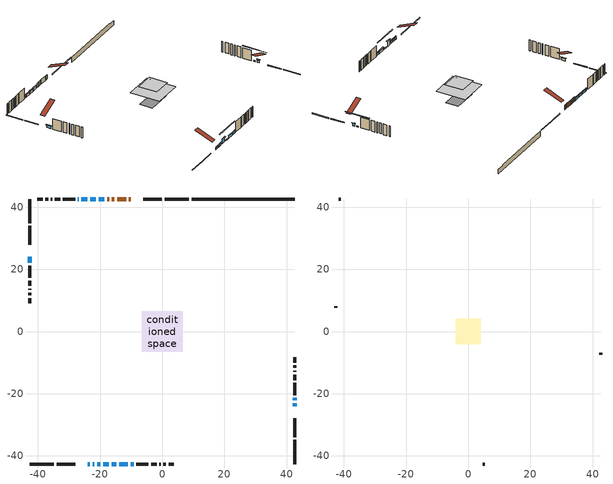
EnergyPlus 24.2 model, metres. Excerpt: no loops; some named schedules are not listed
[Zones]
conditioned space
 floor outside (Floor1 construction): -1.16,-1.16 -1.16,1.16 1.16,1.16 1.16,-1.16 z0.77
 floor adiabatic (AdiabaticFloorConstruction): -6.58,-6.58 -6.58,6.58 6.58,6.58 6.58,-6.58 z3.21
 floor foundation (Slab1 construction): -5.46,-2.82 -5.46,2.82 5.46,2.82 5.46,-2.82 z-1.52
 wall outside (RimJoist1 construction): 8.54,42.61 0.79,42.61 / -42.61,-42.61 -34.87,-42.61 / -42.61,42.61 -42.61,34.87 / 42.61,-42.61 42.61,-34.87 z0.77:1.07
 wall outside (RimJoist2 construction): -0.14,42.61 -6.13,42.61 / -33.94,-42.61 -27.94,-42.61 / -42.61,33.94 -42.61,27.94 / 42.61,-33.94 42.61,-27.94 z0.77:1.07
 wall outside (AdiabaticWallConstruction 1): -10.11,42.61 -10.7,42.61 / -11.63,42.61 -14.5,42.61 / -15.43,42.61 -16.19,42.61 / -17.12,42.61 -17.71,42.61 z0.77:2.8
 wall outside (AdiabaticWallConstruction): -23.96,-42.61 -23.35,-42.61 / -22.43,-42.61 -21.81,-42.61 / -26.91,42.61 -27.12,42.61 z0.77:1.69; -18.64,42.61 -20.47,42.61 / -21.39,42.61 -23.22,42.61 / 42.61,-23.96 42.61,-23.05 / -20.89,-42.61 -19.97,-42.61 / -13.83,-42.61 -11.09,-42.61 / -24.15,42.61 -25.98,42.61 / -10.16,-42.61 -9.24,-42.61 / -42.61,23.96 -42.61,22.13 z0.77:1.79; -19.04,-42.61 -17.21,-42.61 z0.77:2.9; -16.28,-42.61 -14.76,-42.61 / 42.61,-22.12 42.61,-21.35 z0.77:1.23
 wall outside (Wall1 construction): -28.04,42.61 -31.93,42.61 / -8.31,-42.61 -4.43,-42.61 / -42.61,21.2 -42.61,17.32 / 42.61,-20.43 42.61,-16.54 z0.77:5.65
 wall outside (Wall2 construction): -32.86,42.61 -34.52,42.61 / -3.5,-42.61 -1.84,-42.61 / -42.61,16.39 -42.61,14.73 / 42.61,-15.61 42.61,-13.95 z0.77:5.65
 wall outside (Wall3 construction): -35.45,42.61 -35.81,42.61 / -0.91,-42.61 -0.55,-42.61 / -42.61,13.8 -42.61,13.43 / 42.61,-13.02 42.61,-12.66 z0.77:5.65
 wall outside (Wall4 construction): -36.74,42.61 -37.55,42.61 / 0.38,-42.61 1.19,-42.61 / -42.61,12.51 -42.61,11.69 / 42.61,-11.73 42.61,-10.92 z0.77:5.65
 wall outside (Wall5 construction): -38.48,42.61 -40.13,42.61 / 2.12,-42.61 3.78,-42.61 / -42.61,10.77 -42.61,9.11 / 42.61,-9.99 42.61,-8.34 z0.77:5.65
 wall foundation (FoundationWall1 construction): 9.46,42.61,-1.52 9.46,42.61,0.77 39.3,42.61,0.77 39.3,42.61,0.45 42.61,42.61,0.45 42.61,42.61,-1.52
 window (WindowConstruction 9): -23.96,-42.61 -23.35,-42.61 z0.77:1.68
 window (WindowConstruction 4): -18.64,42.61 -20.46,42.61 z0.77:1.78
 window (WindowConstruction 5): -21.39,42.61 -23.22,42.61 z0.77:1.78
 window (WindowConstruction 6): 42.61,-23.96 42.61,-23.05 z0.77:1.78
 window (WindowConstruction 11): -22.42,-42.61 -21.81,-42.61 z0.77:1.68
 window (WindowConstruction 7): -20.88,-42.61 -19.97,-42.61 z0.77:1.78
 window (WindowConstruction 8): -19.04,-42.61 -17.21,-42.61 z0.77:2.9
 window (WindowConstruction 12): -16.28,-42.61 -14.76,-42.61 z0.77:1.23
 window (WindowConstruction): -13.83,-42.61 -11.09,-42.61 z0.77:1.78
 window (WindowConstruction 13): 42.61,-22.12 42.61,-21.36 z0.77:1.23
 window (WindowConstruction 1): -24.15,42.61 -25.98,42.61 z0.77:1.78
 window (WindowConstruction 2): -10.16,-42.61 -9.24,-42.61 z0.77:1.78
 window (WindowConstruction 10): -26.91,42.61 -27.11,42.61 z0.77:1.68
 window (WindowConstruction 3): -42.61,23.96 -42.61,22.13 z0.77:1.78
 door (Door): -10.11,42.61 -10.7,42.61 z0.77:2.8
 door (Door 1): -11.63,42.61 -14.5,42.61 z0.77:2.8
 door (Door 2): -15.43,42.61 -16.19,42.61 z0.77:2.8
 door (Door 3): -17.12,42.61 -17.71,42.61 z0.77:2.8
 ceiling adiabatic (AdiabaticFloorConstruction): 6.58,-6.58 6.58,6.58 -6.58,6.58 -6.58,-6.58 z3.21
 roof outside (Roof1 construction): -2.93,2.93 -2.93,-2.93 2.93,-2.93 2.93,2.93 z5.65
attic - vented
 floor to conditioned space (Floor3 construction Reversed): -4.08,-4.08 -4.08,4.08 4.08,4.08 4.08,-4.08 z5.65
 wall outside (Wall6 construction): -41.06,42.61 -41.68,42.61 / 4.71,-42.61 5.33,-42.61 / -42.61,8.18 -42.61,7.56 / 42.61,-7.41 42.61,-6.79 z0.77:5.65
 roof outside (Roof2 construction): -9.18,42.61,5.65 -9.18,34.78,8.91 -7.06,34.78,8.91 -7.06,42.61,5.65; -24.89,-42.61,5.65 -24.89,-34.78,8.91 -27.01,-34.78,8.91 -27.01,-42.61,5.65; -42.61,24.89,5.65 -34.78,24.89,8.91 -34.78,27.01,8.91 -42.61,27.01,5.65; 42.61,-24.89,5.65 34.78,-24.89,8.91 34.78,-27.01,8.91 42.61,-27.01,5.65
shading: -23.05,-42.61 -24.26,-42.61 -24.26,-42.91 -23.05,-42.91 z1.98; -20.76,42.61 -18.34,42.61 -18.34,42.91 -20.76,42.91 z2.08; -23.52,42.61 -21.1,42.61 -21.1,42.91 -23.52,42.91 z2.08; 42.61,-22.75 42.61,-24.26 42.91,-24.26 42.91,-22.75 z2.08; -21.52,-42.61 -22.72,-42.61 -22.72,-42.91 -21.52,-42.91 z1.98; -19.67,-42.61 -21.18,-42.61 -21.18,-42.91 -19.67,-42.91 z2.08; -16.91,-42.61 -19.34,-42.61 -19.34,-42.91 -16.91,-42.91 z3.2; -9.58,-42.61 -21.46,-42.61 -21.46,-42.91 -9.58,-42.91 z6.41; -10.79,-42.61 -14.13,-42.61 -14.13,-42.91 -10.79,-42.91 z2.08; 42.61,-16.18 42.61,-27.3 42.91,-27.3 42.91,-16.18 z6.41; -26.28,42.61 -23.85,42.61 -23.85,42.91 -26.28,42.91 z2.08; -8.95,-42.61 -10.46,-42.61 -10.46,-42.91 -8.95,-42.91 z2.08; -27.41,42.61 -26.61,42.61 -26.61,42.91 -27.41,42.91 z1.98; -42.61,21.83 -42.61,24.26 -42.91,24.26 -42.91,21.83 z2.08
[Building]
Building 1: Terrain=Suburbs
[Site:Location]
Quebec Intl AP_QC: Latitude {deg}=46.8; Longitude {deg}=-71.38; Time Zone {hr}=-5; Elevation {m}=74; Keep Site Location Information=Yes
[Site:GroundTemperature:Shallow]
0.0108218, -2.24938, -2.43038, -1.3578, 2.94801, 7.23376, 10.9493, 13.303, 13.5029, 11.5886, 7.96783, 3.81355
[Site:WaterMainsTemperature]
Calculation Method=Schedule; Temperature Schedule=mains temperature schedule
[Material] Roughness=Rough; Thermal Absorptance=0.9
Name | Thickness {m} | Conductivity {W/m-K} | Density {kg/m3} | Specific Heat {J/kg-K} | Solar Absorptance | Visible Absorptance
asphalt or fiberglass shingles | 0.00635 | 0.162714 | 1121.4 | 1465.45 | 0.84 | 0.84
ceiling loosefill ins | 0.169333 | 0.0480833 | 16.02 | 1046.75 | 0.7 | 0.7
ceiling stud and cavity | 0.1397 | 0.0827291 | 65.682 | 1177.47 | 0.7 | 0.7
concrete 4.0 in. | 0.1016 | 1.803125 | 2242.8 | 837.4 | 0.7 | 0.7
concrete 8.0 in. | 0.2032 | 1.803125 | 2242.8 | 837.4 | 0.7 | 0.7
door material | 0.04445 | 0.0451087 | 512.64 | 1214.23 | 0.7 | 0.7
exterior vertical ins | 0.100158 | 0.029427 | 32.04 | 1214.23 | 0.7 | 0.7
floor covering | 0.0127 | 0.0433444 | 54.468 | 1339.84 | 0.6 | 0.6
floor rigid ins | 0.155448 | 0.029427 | 32.04 | 1214.23 | 0.7 | 0.7
floor rigid ins 1; wall rigid ins 1 | 0.512978 | 0.029427 | 32.04 | 1214.23 | 0.7 | 0.7
floor stud and cavity | 0.1397 | 0.618872 | 92.3553 | 1139.71 | 0.7 | 0.7
floor stud and cavity 1 | 0.1397 | 1.75129 | 37.0049 | 1207.88 | 0.7 | 0.7
furniture material conditioned space 1 | 0.1524 | 0.115458 | 640.8 | 1214.23 | 0.6 | 0.6
gypsum board | 0.0127 | 0.160291 | 801 | 837.4 | 0.6 | 0.6
gypsum board 1 | 0.0127 | 0.160291 | 801 | 837.4 | 0.7 | 0.7
osb sheathing 0.5 in. | 0.0127 | 0.115458 | 512.64 | 1214.23 | 0.7 | 0.7
osb sheathing 0.75 in. | 0.01905 | 0.115458 | 512.64 | 1214.23 | 0.7 | 0.7
osb sheathing 2.0 in. | 0.0508 | 0.115458 | 512.64 | 1214.23 | 0.7 | 0.7
rim joist rigid ins | 0.103632 | 0.029427 | 32.04 | 1214.23 | 0.7 | 0.7
rim joist stud and cavity | 0.0508 | 0.0613073 | 125.044 | 1163.47 | 0.6 | 0.6
rim joist stud and cavity 1 | 0.0508 | 0.0614379 | 125.044 | 1163.47 | 0.6 | 0.6
roof stud and cavity | 0.2032 | 0.120342 | 78.34581 | 1123.46 | 0.7 | 0.7
wall rigid ins | 0.051816 | 0.029427 | 32.04 | 1214.23 | 0.7 | 0.7
wall stud and cavity | 0.1397 | 0.175142 | 139.0536 | 1170.24 | 0.7 | 0.7
wall stud and cavity 1 | 0.1397 | 0.175529 | 139.0536 | 1170.24 | 0.7 | 0.7
wall stud and cavity 2 | 0.1397 | 0.1517 | 139.0536 | 1170.24 | 0.7 | 0.7
wall stud and cavity 3 | 0.1397 | 0.153164 | 139.0536 | 1170.24 | 0.7 | 0.7
wall stud and cavity 4 | 0.1397 | 0.177097 | 139.0536 | 1170.24 | 0.7 | 0.7
wall stud and cavity 5 | 0.0889 | 6.1454 | 50.32683 | 1063.81 | 0.6 | 0.6
wall stud and cavity 6 | 0.0889 | 0.380278 | 52.3479 | 1209.89 | 0.7 | 0.7
wall stud and cavity 7 | 0.0889 | 0.391764 | 83.0341 | 1211.67 | 0.7 | 0.7
wood siding | 0.0254 | 0.102417 | 544.68 | 1172.36 | 0 | 0
wood siding 1 | 0.00254 | 0.102417 | 544.68 | 1172.36 | 0 | 0
wood siding 2; wood siding 3; wood siding 4 | 0.0254 | 0.102417 | 544.68 | 1172.36 | 0.7 | 0.7
[WindowMaterial:SimpleGlazingSystem]
Name | U-Factor {W/m2-K} | Solar Heat Gain Coefficient
WindowMaterial | 2.961077 | 0.56
WindowMaterial 1 | 2.94461 | 0.64
WindowMaterial 2 | 7.032203 | 0.77
WindowMaterial 3 | 6.74774 | 0.74
WindowMaterial 4 | 7.22469 | 0.6
WindowMaterial 5 | 7.81236 | 0.65
[Construction]
AdiabaticFloorConstruction: floor stud and cavity 1, floor rigid ins 1, osb sheathing 0.75 in., floor covering
AdiabaticWallConstruction: wood siding 3, wall rigid ins 1, wall stud and cavity 6, gypsum board
AdiabaticWallConstruction 1: wood siding 4, wall rigid ins 1, wall stud and cavity 6, gypsum board
Door; Door 1; Door 2; Door 3: door material
Floor1 construction: floor stud and cavity, floor rigid ins, osb sheathing 0.75 in., floor covering
Floor3 construction Reversed: gypsum board, ceiling stud and cavity, ceiling loosefill ins
FoundationWall1 construction: concrete 8.0 in., gypsum board 1
furniture construction conditioned space 1: furniture material conditioned space 1
PartitionWallConstruction: gypsum board, wall stud and cavity 7, gypsum board
RimJoist1 construction: wood siding 2, rim joist rigid ins, osb sheathing 2.0 in., rim joist stud and cavity
RimJoist2 construction: wood siding 2, rim joist rigid ins, osb sheathing 2.0 in., rim joist stud and cavity 1
Roof1 construction: asphalt or fiberglass shingles, osb sheathing 0.75 in., roof stud and cavity, gypsum board
Roof2 construction: asphalt or fiberglass shingles
Slab1 construction: concrete 4.0 in.
Wall1 construction: wood siding, wall rigid ins, osb sheathing 0.5 in., wall stud and cavity, gypsum board
Wall2 construction: wood siding, wall rigid ins, osb sheathing 0.5 in., wall stud and cavity 1, gypsum board
Wall3 construction: wood siding, wall rigid ins, osb sheathing 0.5 in., wall stud and cavity 2, gypsum board
Wall4 construction: wood siding, wall rigid ins, osb sheathing 0.5 in., wall stud and cavity 3, gypsum board
Wall5 construction: wood siding, wall rigid ins, osb sheathing 0.5 in., wall stud and cavity 4, gypsum board
Wall6 construction: wood siding 1, wall stud and cavity 5
WindowConstruction; WindowConstruction 1; WindowConstruction 2; WindowConstruction 3; WindowConstruction 4; WindowConstruction 6; WindowConstruction 7: WindowMaterial
WindowConstruction 10: WindowMaterial 4
WindowConstruction 11; WindowConstruction 9: WindowMaterial 3
WindowConstruction 12; WindowConstruction 13: WindowMaterial 5
WindowConstruction 5: WindowMaterial 1
WindowConstruction 8: WindowMaterial 2
[Zone] Multiplier=1; Part of Total Floor Area=Yes
Name | Volume {m3}
attic - vented | 34.7779
conditioned space | 587.4
[Space]
Name | Zone | Volume {m3}
attic - vented 1 | attic - vented | 34.7779
conditioned space 1 | conditioned space | 587.4
[ZoneInfiltration:EffectiveLeakageArea]
infil attic - vented 1: Zone or Space=attic - vented 1; Schedule=Always On Discrete; Effective Air Leakage Area {cm2}=2456.12; Stack Coefficient=0.000566167; Wind Coefficient=1.60765e-05
[ZoneMixing]
whole house fan mix: Zone or Space=attic - vented; Schedule=Always On Continuous; Design Flow Rate Calculation Method=Flow/Zone; Design Flow Rate {m3/s}=0; Source Zone or Space=conditioned space
[SurfaceProperty:ExposedFoundationPerimeter]
Slab1: Exposed Perimeter Calculation Method=TotalExposedPerimeter; Total Exposed Perimeter {m}=33.147
[InternalMass] Zone or ZoneList=conditioned space; Space or SpaceList=conditioned space 1
Name | Construction | Surface Area {m2}
furniture mass conditioned space 1 | furniture construction conditioned space 1 | 96.1359
partition wall mass | PartitionWallConstruction | 240.34
[Lights]
interior lighting: Zone or ZoneList or Space or SpaceList=conditioned space 1; Schedule=interior lighting schedule; Design Level Calculation Method=LightingLevel; Lighting Level {W}=343.2; Return Air Fraction=0; Fraction Radiant=0.6; Fraction Visible=0.2; Fraction Replaceable=1
[People]
occupants: Zone or ZoneList or Space or SpaceList=conditioned space 1; Number of People Schedule=occupants schedule; Number of People Calculation Method=People; Number of People=3; Fraction Radiant=0.314171; Sensible Heat Fraction=0.56303; Activity Level Schedule=occupants activity schedule; Carbon Dioxide Generation Rate {m3/s-W}=0; Enable ASHRAE 55 Comfort Warnings=No; Mean Radiant Temperature Calculation Type=EnclosureAveraged
[ElectricEquipment] Zone or ZoneList or Space or SpaceList=conditioned space 1; Design Level Calculation Method=EquipmentLevel
Name | Schedule | Design Level {W} | Fraction Latent | Fraction Radiant | Fraction Lost
clothes dryer | clothes dryer schedule | 140.772 | 0.015 | 0.081 | 0.85
clothes washer | clothes washer schedule | 32.1985 | 0.03 | 0.162 | 0.7
cooking range | cooking range schedule | 215.147 | 0.08 | 0.432 | 0.2
dishwasher | dishwasher schedule | 66.8632 | 0.3 | 0.18 | 0.4
fridge | fridge schedule | 72.9452 | 0 | 0.6 | 0
mech vent house fan | mech vent house fan schedule | 125 | 0 | 0 | 0.5
mech vent house fan cfis | mech vent house fan cfis schedule | 0 | 0 | 0 | 0
misc plug loads | misc plug loads schedule | 494.7 | 0.045 | 0.513 | 0.1
whole house fan | Always On Discrete | 0 | 0 | 0 | 1
[OtherEquipment] Zone or ZoneList or Space or SpaceList=conditioned space 1; Design Level Calculation Method=EquipmentLevel
Name | Fuel Type | Schedule | Design Level {W} | Fraction Latent | Fraction Radiant | Fraction Lost
clothes dryer 1 | Electricity | clothes dryer schedule | 0 | 0.015 | 0.081 | 0.85
cooking range 1 | Electricity | cooking range schedule | 0 | 0.08 | 0.432 | 0.2
general water use latent | None | general water use schedule | 62.594 | 1 | 0 | 0
general water use sensible | None | general water use schedule | -61.6891 | 0 | 0.6 | 0
mech vent house fan latent load | None | Always On Discrete | 0 | 1 | 0 | 0
mech vent house fan sensible load | None | Always On Discrete | 0 | 0 | 0 | 0
water heater energy adjustment1 | Electricity | Always On Discrete | 0.01 | 0 | 0 | 1
[ZoneInfiltration:DesignFlowRate] Zone or ZoneList or Space or SpaceList=conditioned space 1; Schedule=Always On Discrete; Design Flow Rate Calculation Method=Flow/Zone; Design Flow Rate {m3/s}=0
infil flow; natural vent flow; whole house fan flow
[Foundation:Kiva]
Foundation Kiva 1: Initial Indoor Air Temperature {C}=21; Wall Height Above Grade {m}=0.769986; Wall Depth Below Slab {m}=0.2032; Custom Block Material Name 1=exterior vertical ins; Custom Block Depth 1 {m}=2.28999; Custom Block X Position 1 {m}=0.2159; Custom Block Z Position 1 {m}=0
[Foundation:Kiva:Settings]
Soil Conductivity {W/m-K}=0.849921; Soil Density {kg/m3}=1842.3; Soil Specific Heat {J/kg-K}=418.7; Ground Solar Absorptivity=0.9; Ground Thermal Absorptivity=0.9; Ground Surface Roughness {m}=0.03; Far-Field Width {m}=40; Deep-Ground Boundary Condition=ZeroFlux; Deep-Ground Depth {m}=40; Minimum Cell Dimension {m}=0.2; Maximum Cell Growth Coefficient=3; Simulation Timestep=Timestep
[Exterior:Lights]
exterior lighting: Schedule=exterior lighting schedule; Design Level {W}=75.6
[Schedule:Constant]
Name | Hourly Value
Always On Continuous; mech vent house fan schedule; mech vent house fan cfis schedule; Always On Discrete | 1
occupants activity schedule | 117.228
fridge schedule | 0
[Schedule:Week:Daily]
interior lighting schedule Week Rule - Jan1-Jan27: interior lighting schedule day, interior lighting schedule day, interior lighting schedule day, interior lighting schedule day, interior lighting schedule day, interior lighting schedule day, interior lighting schedule day, interior lighting schedule default day, interior lighting schedule default day, interior lighting schedule default day, interior lighting schedule default day, interior lighting schedule default day
interior lighting schedule Week Rule - Jan28-Feb3: interior lighting schedule day, interior lighting schedule day, interior lighting schedule day, interior lighting schedule day, interior lighting schedule day 1, interior lighting schedule day 1, interior lighting schedule day 1, interior lighting schedule default day, interior lighting schedule default day, interior lighting schedule default day, interior lighting schedule default day, interior lighting schedule default day
interior lighting schedule Week Rule - Feb4-Feb24: interior lighting schedule day 1, interior lighting schedule day 1, interior lighting schedule day 1, interior lighting schedule day 1, interior lighting schedule day 1, interior lighting schedule day 1, interior lighting schedule day 1, interior lighting schedule default day, interior lighting schedule default day, interior lighting schedule default day, interior lighting schedule default day, interior lighting schedule default day
interior lighting schedule Week Rule - Feb25-Mar3: interior lighting schedule day 1, interior lighting schedule day 1, interior lighting schedule day 1, interior lighting schedule day 1, interior lighting schedule day 2, interior lighting schedule day 2, interior lighting schedule day 2, interior lighting schedule default day, interior lighting schedule default day, interior lighting schedule default day, interior lighting schedule default day, interior lighting schedule default day
interior lighting schedule Week Rule - Mar4-Mar31: interior lighting schedule day 2, interior lighting schedule day 2, interior lighting schedule day 2, interior lighting schedule day 2, interior lighting schedule day 2, interior lighting schedule day 2, interior lighting schedule day 2, interior lighting schedule default day, interior lighting schedule default day, interior lighting schedule default day, interior lighting schedule default day, interior lighting schedule default day
interior lighting schedule Week Rule - Apr1-Apr28: interior lighting schedule day 3, interior lighting schedule day 3, interior lighting schedule day 3, interior lighting schedule day 3, interior lighting schedule day 3, interior lighting schedule day 3, interior lighting schedule day 3, interior lighting schedule default day, interior lighting schedule default day, interior lighting schedule default day, interior lighting schedule default day, interior lighting schedule default day
interior lighting schedule Week Rule - Apr29-May5: interior lighting schedule day 3, interior lighting schedule day 3, interior lighting schedule day 4, interior lighting schedule day 4, interior lighting schedule day 4, interior lighting schedule day 4, interior lighting schedule day 4, interior lighting schedule default day, interior lighting schedule default day, interior lighting schedule default day, interior lighting schedule default day, interior lighting schedule default day
interior lighting schedule Week Rule - May6-May26: interior lighting schedule day 4, interior lighting schedule day 4, interior lighting schedule day 4, interior lighting schedule day 4, interior lighting schedule day 4, interior lighting schedule day 4, interior lighting schedule day 4, interior lighting schedule default day, interior lighting schedule default day, interior lighting schedule default day, interior lighting schedule default day, interior lighting schedule default day
interior lighting schedule Week Rule - May27-Jun2: interior lighting schedule day 4, interior lighting schedule day 4, interior lighting schedule day 4, interior lighting schedule day 4, interior lighting schedule day 4, interior lighting schedule day 5, interior lighting schedule day 5, interior lighting schedule default day, interior lighting schedule default day, interior lighting schedule default day, interior lighting schedule default day, interior lighting schedule default day
interior lighting schedule Week Rule - Jun3-Jun30: interior lighting schedule day 5, interior lighting schedule day 5, interior lighting schedule day 5, interior lighting schedule day 5, interior lighting schedule day 5, interior lighting schedule day 5, interior lighting schedule day 5, interior lighting schedule default day, interior lighting schedule default day, interior lighting schedule default day, interior lighting schedule default day, interior lighting schedule default day
interior lighting schedule Week Rule - Jul1-Jul28: interior lighting schedule day 6, interior lighting schedule day 6, interior lighting schedule day 6, interior lighting schedule day 6, interior lighting schedule day 6, interior lighting schedule day 6, interior lighting schedule day 6, interior lighting schedule default day, interior lighting schedule default day, interior lighting schedule default day, interior lighting schedule default day, interior lighting schedule default day
interior lighting schedule Week Rule - Jul29-Aug4: interior lighting schedule day 6, interior lighting schedule day 6, interior lighting schedule day 6, interior lighting schedule day 7, interior lighting schedule day 7, interior lighting schedule day 7, interior lighting schedule day 7, interior lighting schedule default day, interior lighting schedule default day, interior lighting schedule default day, interior lighting schedule default day, interior lighting schedule default day
interior lighting schedule Week Rule - Aug5-Aug25: interior lighting schedule day 7, interior lighting schedule day 7, interior lighting schedule day 7, interior lighting schedule day 7, interior lighting schedule day 7, interior lighting schedule day 7, interior lighting schedule day 7, interior lighting schedule default day, interior lighting schedule default day, interior lighting schedule default day, interior lighting schedule default day, interior lighting schedule default day
interior lighting schedule Week Rule - Aug26-Sep1: interior lighting schedule day 7, interior lighting schedule day 7, interior lighting schedule day 7, interior lighting schedule day 7, interior lighting schedule day 7, interior lighting schedule day 7, interior lighting schedule day 8, interior lighting schedule default day, interior lighting schedule default day, interior lighting schedule default day, interior lighting schedule default day, interior lighting schedule default day
interior lighting schedule Week Rule - Sep2-Sep29: interior lighting schedule day 8, interior lighting schedule day 8, interior lighting schedule day 8, interior lighting schedule day 8, interior lighting schedule day 8, interior lighting schedule day 8, interior lighting schedule day 8, interior lighting schedule default day, interior lighting schedule default day, interior lighting schedule default day, interior lighting schedule default day, interior lighting schedule default day
interior lighting schedule Week Rule - Sep30-Oct6: interior lighting schedule day 8, interior lighting schedule day 9, interior lighting schedule day 9, interior lighting schedule day 9, interior lighting schedule day 9, interior lighting schedule day 9, interior lighting schedule day 9, interior lighting schedule default day, interior lighting schedule default day, interior lighting schedule default day, interior lighting schedule default day, interior lighting schedule default day
interior lighting schedule Week Rule - Oct7-Oct27: interior lighting schedule day 9, interior lighting schedule day 9, interior lighting schedule day 9, interior lighting schedule day 9, interior lighting schedule day 9, interior lighting schedule day 9, interior lighting schedule day 9, interior lighting schedule default day, interior lighting schedule default day, interior lighting schedule default day, interior lighting schedule default day, interior lighting schedule default day
interior lighting schedule Week Rule - Oct28-Nov3: interior lighting schedule day 9, interior lighting schedule day 9, interior lighting schedule day 9, interior lighting schedule day 9, interior lighting schedule day 10, interior lighting schedule day 10, interior lighting schedule day 10, interior lighting schedule default day, interior lighting schedule default day, interior lighting schedule default day, interior lighting schedule default day, interior lighting schedule default day
interior lighting schedule Week Rule - Nov4-Nov24: interior lighting schedule day 10, interior lighting schedule day 10, interior lighting schedule day 10, interior lighting schedule day 10, interior lighting schedule day 10, interior lighting schedule day 10, interior lighting schedule day 10, interior lighting schedule default day, interior lighting schedule default day, interior lighting schedule default day, interior lighting schedule default day, interior lighting schedule default day
interior lighting schedule Week Rule - Nov25-Dec1: interior lighting schedule day 10, interior lighting schedule day 10, interior lighting schedule day 10, interior lighting schedule day 10, interior lighting schedule day 10, interior lighting schedule day 10, interior lighting schedule day 11, interior lighting schedule default day, interior lighting schedule default day, interior lighting schedule default day, interior lighting schedule default day, interior lighting schedule default day
interior lighting schedule Week Rule - Dec2-Dec31: interior lighting schedule day 11, interior lighting schedule day 11, interior lighting schedule day 11, interior lighting schedule day 11, interior lighting schedule day 11, interior lighting schedule day 11, interior lighting schedule day 11, interior lighting schedule default day, interior lighting schedule default day, interior lighting schedule default day, interior lighting schedule default day, interior lighting schedule default day
occupants schedule Week Rule - Jan1-Dec31: occupants schedule day, occupants schedule day, occupants schedule day, occupants schedule day, occupants schedule day, occupants schedule day, occupants schedule day, occupants schedule default day, occupants schedule default day, occupants schedule default day, occupants schedule default day, occupants schedule default day
clothes dryer schedule Week Rule - Jan1-Dec31: clothes dryer schedule day, clothes dryer schedule day, clothes dryer schedule day, clothes dryer schedule day, clothes dryer schedule day, clothes dryer schedule day, clothes dryer schedule day, clothes dryer schedule default day, clothes dryer schedule default day, clothes dryer schedule default day, clothes dryer schedule default day, clothes dryer schedule default day
clothes washer schedule Week Rule - Jan1-Dec31: clothes washer schedule day, clothes washer schedule day, clothes washer schedule day, clothes washer schedule day, clothes washer schedule day, clothes washer schedule day, clothes washer schedule day, clothes washer schedule default day, clothes washer schedule default day, clothes washer schedule default day, clothes washer schedule default day, clothes washer schedule default day
cooking range schedule Week Rule - Jan1-Dec31: cooking range schedule day, cooking range schedule day, cooking range schedule day, cooking range schedule day, cooking range schedule day, cooking range schedule day, cooking range schedule day, cooking range schedule default day, cooking range schedule default day, cooking range schedule default day, cooking range schedule default day, cooking range schedule default day
dishwasher schedule Week Rule - Jan1-Dec31: dishwasher schedule day, dishwasher schedule day, dishwasher schedule day, dishwasher schedule day, dishwasher schedule day, dishwasher schedule day, dishwasher schedule day, dishwasher schedule default day, dishwasher schedule default day, dishwasher schedule default day, dishwasher schedule default day, dishwasher schedule default day
misc plug loads schedule Week Rule - Jan1-Dec31: misc plug loads schedule day, misc plug loads schedule day, misc plug loads schedule day, misc plug loads schedule day, misc plug loads schedule day, misc plug loads schedule day, misc plug loads schedule day, misc plug loads schedule default day, misc plug loads schedule default day, misc plug loads schedule default day, misc plug loads schedule default day, misc plug loads schedule default day
general water use schedule Week Rule - Jan1-Dec31: general water use schedule day, general water use schedule day, general water use schedule day, general water use schedule day, general water use schedule day, general water use schedule day, general water use schedule day, general water use schedule default day, general water use schedule default day, general water use schedule default day, general water use schedule default day, general water use schedule default day
exterior lighting schedule Week Rule - Jan1-Jan27: exterior lighting schedule day, exterior lighting schedule day, exterior lighting schedule day, exterior lighting schedule day, exterior lighting schedule day, exterior lighting schedule day, exterior lighting schedule day, exterior lighting schedule default day, exterior lighting schedule default day, exterior lighting schedule default day, exterior lighting schedule default day, exterior lighting schedule default day
exterior lighting schedule Week Rule - Jan28-Feb3: exterior lighting schedule day, exterior lighting schedule day, exterior lighting schedule day, exterior lighting schedule day, exterior lighting schedule day 1, exterior lighting schedule day 1, exterior lighting schedule day 1, exterior lighting schedule default day, exterior lighting schedule default day, exterior lighting schedule default day, exterior lighting schedule default day, exterior lighting schedule default day
exterior lighting schedule Week Rule - Feb4-Feb24: exterior lighting schedule day 1, exterior lighting schedule day 1, exterior lighting schedule day 1, exterior lighting schedule day 1, exterior lighting schedule day 1, exterior lighting schedule day 1, exterior lighting schedule day 1, exterior lighting schedule default day, exterior lighting schedule default day, exterior lighting schedule default day, exterior lighting schedule default day, exterior lighting schedule default day
exterior lighting schedule Week Rule - Feb25-Mar3: exterior lighting schedule day 1, exterior lighting schedule day 1, exterior lighting schedule day 1, exterior lighting schedule day 1, exterior lighting schedule day 2, exterior lighting schedule day 2, exterior lighting schedule day 2, exterior lighting schedule default day, exterior lighting schedule default day, exterior lighting schedule default day, exterior lighting schedule default day, exterior lighting schedule default day
exterior lighting schedule Week Rule - Mar4-Mar31: exterior lighting schedule day 2, exterior lighting schedule day 2, exterior lighting schedule day 2, exterior lighting schedule day 2, exterior lighting schedule day 2, exterior lighting schedule day 2, exterior lighting schedule day 2, exterior lighting schedule default day, exterior lighting schedule default day, exterior lighting schedule default day, exterior lighting schedule default day, exterior lighting schedule default day
exterior lighting schedule Week Rule - Apr1-Apr28: exterior lighting schedule day 3, exterior lighting schedule day 3, exterior lighting schedule day 3, exterior lighting schedule day 3, exterior lighting schedule day 3, exterior lighting schedule day 3, exterior lighting schedule day 3, exterior lighting schedule default day, exterior lighting schedule default day, exterior lighting schedule default day, exterior lighting schedule default day, exterior lighting schedule default day
exterior lighting schedule Week Rule - Apr29-May5: exterior lighting schedule day 3, exterior lighting schedule day 3, exterior lighting schedule day 4, exterior lighting schedule day 4, exterior lighting schedule day 4, exterior lighting schedule day 4, exterior lighting schedule day 4, exterior lighting schedule default day, exterior lighting schedule default day, exterior lighting schedule default day, exterior lighting schedule default day, exterior lighting schedule default day
exterior lighting schedule Week Rule - May6-May26: exterior lighting schedule day 4, exterior lighting schedule day 4, exterior lighting schedule day 4, exterior lighting schedule day 4, exterior lighting schedule day 4, exterior lighting schedule day 4, exterior lighting schedule day 4, exterior lighting schedule default day, exterior lighting schedule default day, exterior lighting schedule default day, exterior lighting schedule default day, exterior lighting schedule default day
exterior lighting schedule Week Rule - May27-Jun2: exterior lighting schedule day 4, exterior lighting schedule day 4, exterior lighting schedule day 4, exterior lighting schedule day 4, exterior lighting schedule day 4, exterior lighting schedule day 5, exterior lighting schedule day 5, exterior lighting schedule default day, exterior lighting schedule default day, exterior lighting schedule default day, exterior lighting schedule default day, exterior lighting schedule default day
exterior lighting schedule Week Rule - Jun3-Jun30: exterior lighting schedule day 5, exterior lighting schedule day 5, exterior lighting schedule day 5, exterior lighting schedule day 5, exterior lighting schedule day 5, exterior lighting schedule day 5, exterior lighting schedule day 5, exterior lighting schedule default day, exterior lighting schedule default day, exterior lighting schedule default day, exterior lighting schedule default day, exterior lighting schedule default day
exterior lighting schedule Week Rule - Jul1-Jul28: exterior lighting schedule day 6, exterior lighting schedule day 6, exterior lighting schedule day 6, exterior lighting schedule day 6, exterior lighting schedule day 6, exterior lighting schedule day 6, exterior lighting schedule day 6, exterior lighting schedule default day, exterior lighting schedule default day, exterior lighting schedule default day, exterior lighting schedule default day, exterior lighting schedule default day
exterior lighting schedule Week Rule - Jul29-Aug4: exterior lighting schedule day 6, exterior lighting schedule day 6, exterior lighting schedule day 6, exterior lighting schedule day 7, exterior lighting schedule day 7, exterior lighting schedule day 7, exterior lighting schedule day 7, exterior lighting schedule default day, exterior lighting schedule default day, exterior lighting schedule default day, exterior lighting schedule default day, exterior lighting schedule default day
exterior lighting schedule Week Rule - Aug5-Aug25: exterior lighting schedule day 7, exterior lighting schedule day 7, exterior lighting schedule day 7, exterior lighting schedule day 7, exterior lighting schedule day 7, exterior lighting schedule day 7, exterior lighting schedule day 7, exterior lighting schedule default day, exterior lighting schedule default day, exterior lighting schedule default day, exterior lighting schedule default day, exterior lighting schedule default day
exterior lighting schedule Week Rule - Aug26-Sep1: exterior lighting schedule day 7, exterior lighting schedule day 7, exterior lighting schedule day 7, exterior lighting schedule day 7, exterior lighting schedule day 7, exterior lighting schedule day 7, exterior lighting schedule day 8, exterior lighting schedule default day, exterior lighting schedule default day, exterior lighting schedule default day, exterior lighting schedule default day, exterior lighting schedule default day
[Schedule:Year]
interior lighting schedule: interior lighting schedule Week Rule - Jan1-Jan27, 1, 1, 1, 27, interior lighting schedule Week Rule - Jan28-Feb3, 1, 28, 2, 3, interior lighting schedule Week Rule - Feb4-Feb24, 2, 4, 2, 24, interior lighting schedule Week Rule - Feb25-Mar3, 2, 25, 3, 3, interior lighting schedule Week Rule - Mar4-Mar31, 3, 4, 3, 31, interior lighting schedule Week Rule - Apr1-Apr28, 4, 1, 4, 28, interior lighting schedule Week Rule - Apr29-May5, 4, 29, 5, 5, interior lighting schedule Week Rule - May6-May26, 5, 6, 5, 26, interior lighting schedule Week Rule - May27-Jun2, 5, 27, 6, 2, interior lighting schedule Week Rule - Jun3-Jun30, 6, 3, 6, 30, interior lighting schedule Week Rule - Jul1-Jul28, 7, 1, 7, 28, interior lighting schedule Week Rule - Jul29-Aug4, 7, 29, 8, 4, interior lighting schedule Week Rule - Aug5-Aug25, 8, 5, 8, 25, interior lighting schedule Week Rule - Aug26-Sep1, 8, 26, 9, 1, interior lighting schedule Week Rule - Sep2-Sep29, 9, 2, 9, 29, interior lighting schedule Week Rule - Sep30-Oct6, 9, 30, 10, 6, interior lighting schedule Week Rule - Oct7-Oct27, 10, 7, 10, 27, interior lighting schedule Week Rule - Oct28-Nov3, 10, 28, 11, 3, interior lighting schedule Week Rule - Nov4-Nov24, 11, 4, 11, 24, interior lighting schedule Week Rule - Nov25-Dec1, 11, 25, 12, 1, interior lighting schedule Week Rule - Dec2-Dec31, 12, 2, 12, 31
occupants schedule: occupants schedule Week Rule - Jan1-Dec31, 1, 1, 12, 31
clothes dryer schedule: clothes dryer schedule Week Rule - Jan1-Dec31, 1, 1, 12, 31
clothes washer schedule: clothes washer schedule Week Rule - Jan1-Dec31, 1, 1, 12, 31
cooking range schedule: cooking range schedule Week Rule - Jan1-Dec31, 1, 1, 12, 31
dishwasher schedule: dishwasher schedule Week Rule - Jan1-Dec31, 1, 1, 12, 31
misc plug loads schedule: misc plug loads schedule Week Rule - Jan1-Dec31, 1, 1, 12, 31
general water use schedule: general water use schedule Week Rule - Jan1-Dec31, 1, 1, 12, 31
exterior lighting schedule: exterior lighting schedule Week Rule - Jan1-Jan27, 1, 1, 1, 27, exterior lighting schedule Week Rule - Jan28-Feb3, 1, 28, 2, 3, exterior lighting schedule Week Rule - Feb4-Feb24, 2, 4, 2, 24, exterior lighting schedule Week Rule - Feb25-Mar3, 2, 25, 3, 3, exterior lighting schedule Week Rule - Mar4-Mar31, 3, 4, 3, 31, exterior lighting schedule Week Rule - Apr1-Apr28, 4, 1, 4, 28, exterior lighting schedule Week Rule - Apr29-May5, 4, 29, 5, 5, exterior lighting schedule Week Rule - May6-May26, 5, 6, 5, 26, exterior lighting schedule Week Rule - May27-Jun2, 5, 27, 6, 2, exterior lighting schedule Week Rule - Jun3-Jun30, 6, 3, 6, 30, exterior lighting schedule Week Rule - Jul1-Jul28, 7, 1, 7, 28, exterior lighting schedule Week Rule - Jul29-Aug4, 7, 29, 8, 4, exterior lighting schedule Week Rule - Aug5-Aug25, 8, 5, 8, 25, exterior lighting schedule Week Rule - Aug26-Sep1, 8, 26, 9, 1, exterior lighting schedule Week Rule - Sep2-Sep29, 9, 2, 9, 29, exterior lighting schedule Week Rule - Sep30-Oct6, 9, 30, 10, 6, exterior lighting schedule Week Rule - Oct7-Oct27, 10, 7, 10, 27, exterior lighting schedule Week Rule - Oct28-Nov3, 10, 28, 11, 3, exterior lighting schedule Week Rule - Nov4-Nov24, 11, 4, 11, 24, exterior lighting schedule Week Rule - Nov25-Dec1, 11, 25, 12, 1, exterior lighting schedule Week Rule - Dec2-Dec31, 12, 2, 12, 31
[Schedule:Compact]
mains temperature schedule: Through: 01/01, For: AllDays, Until: 24:00, 5.175, Through: 01/02, For: AllDays, Until: 24:00, 5.10167, Through: 01/03, For: AllDays, Until: 24:00, 5.02889, Through: 01/04, For: AllDays, Until: 24:00, 4.95778, Through: 01/05, For: AllDays, Until: 24:00, 4.88778, Through: 01/06, For: AllDays, Until: 24:00, 4.81833, Through: 01/07, For: AllDays, Until: 24:00, 4.75056, Through: 01/08, For: AllDays, Until: 24:00, 4.68389, Through: 01/09, For: AllDays, Until: 24:00, 4.61833, Through: 01/10, For: AllDays, Until: 24:00, 4.55389, Through: 01/11, For: AllDays, Until: 24:00, 4.49056, Through: 01/12, For: AllDays, Until: 24:00, 4.42889, Through: 01/13, For: AllDays, Until: 24:00, 4.36778, Through: 01/14, For: AllDays, Until: 24:00, 4.30889, Through: 01/15, For: AllDays, Until: 24:00, 4.25056, Through: 01/16, For: AllDays, Until: 24:00, 4.19389, Through: 01/17, For: AllDays, Until: 24:00, 4.13833, Through: 01/18, For: AllDays, Until: 24:00, 4.08444, Through: 01/19, For: AllDays, Until: 24:00, 4.03167, Through: 01/20, For: AllDays, Until: 24:00, 3.98056, Through: 01/21, For: AllDays, Until: 24:00, 3.93056, Through: 01/22, For: AllDays, Until: 24:00, 3.88222, Through: 01/23, For: AllDays, Until: 24:00, 3.835, Through: 01/24, For: AllDays, Until: 24:00, 3.78944, Through: 01/25, For: AllDays, Until: 24:00, 3.74556, Through: 01/26, For: AllDays, Until: 24:00, 3.70278, Through: 01/27, For: AllDays, Until: 24:00, 3.66167, Through: 01/28, For: AllDays, Until: 24:00, 3.62167, Through: 01/29, For: AllDays, Until: 24:00, 3.58389, Through: 01/30, For: AllDays, Until: 24:00, 3.54722, Through: 01/31, For: AllDays, Until: 24:00, 3.51167, Through: 02/01, For: AllDays, Until: 24:00, 3.47833, Through: 02/02, For: AllDays, Until: 24:00, 3.44611, Through: 02/03, For: AllDays, Until: 24:00, 3.41556, Through: 02/04, For: AllDays, Until: 24:00, 3.38667, Through: 02/05, For: AllDays, Until: 24:00, 3.35944, Through: 02/06, For: AllDays, Until: 24:00, 3.33389, Through: 02/07, For: AllDays, Until: 24:00, 3.30944, Through: 02/08, For: AllDays, Until: 24:00, 3.28667, Through: 02/09, For: AllDays, Until: 24:00, 3.26611, Through: 02/10, For: AllDays, Until: 24:00, 3.24667, Through: 02/11, For: AllDays, Until: 24:00, 3.22889, Through: 02/12, For: AllDays, Until: 24:00, 3.21278, Through: 02/13, For: AllDays, Until: 24:00, 3.19833, Through: 02/14, For: AllDays, Until: 24:00, 3.18556, Through: 02/15, For: AllDays, Until: 24:00, 3.17389, Through: 02/16, For: AllDays, Until: 24:00, 3.16444, Through: 02/17, For: AllDays, Until: 24:00, 3.15667, Through: 02/18, For: AllDays, Until: 24:00, 3.15056, Through: 02/19, For: AllDays, Until: 24:00, 3.14556, Through: 02/20, For: AllDays, Until: 24:00, 3.14278, Through: 02/21, For: AllDays, Until: 24:00, 3.14111, Through: 02/22, For: AllDays, Until: 24:00, 3.14167, Through: 02/23, For: AllDays, Until: 24:00, 3.14333, Through: 02/24, For: AllDays, Until: 24:00, 3.14722, Through: 02/25, For: AllDays, Until: 24:00, 3.15222, Through: 02/26, For: AllDays, Until: 24:00, 3.15944, Through: 02/27, For: AllDays, Until: 24:00, 3.16778, Through: 02/28, For: AllDays, Until: 24:00, 3.17778, Through: 03/01, For: AllDays, Until: 24:00, 3.18944, Through: 03/02, For: AllDays, Until: 24:00, 3.20333, Through: 03/03, For: AllDays, Until: 24:00, 3.21833, Through: 03/04, For: AllDays, Until: 24:00, 3.235, Through: 03/05, For: AllDays, Until: 24:00, 3.25333, Through: 03/06, For: AllDays, Until: 24:00, 3.27333, Through: 03/07, For: AllDays, Until: 24:00, 3.29444, Through: 03/08, For: AllDays, Until: 24:00, 3.31778, Through: 03/09, For: AllDays, Until: 24:00, 3.34222, Through: 03/10, For: AllDays, Until: 24:00, 3.36889, Through: 03/11, For: AllDays, Until: 24:00, 3.39667, Through: 03/12, For: AllDays, Until: 24:00, 3.42611, Through: 03/13, For: AllDays, Until: 24:00, 3.45722, Through: 03/14, For: AllDays, Until: 24:00, 3.49, Through: 03/15, For: AllDays, Until: 24:00, 3.52389, Through: 03/16, For: AllDays, Until: 24:00, 3.55944, Through: 03/17, For: AllDays, Until: 24:00, 3.59667, Through: 03/18, For: AllDays, Until: 24:00, 3.63556, Through: 03/19, For: AllDays, Until: 24:00, 3.67556, Through: 03/20, For: AllDays, Until: 24:00, 3.71722, Through: 03/21, For: AllDays, Until: 24:00, 3.76056, Through: 03/22, For: AllDays, Until: 24:00, 3.80556, Through: 03/23, For: AllDays, Until: 24:00, 3.85111, Through: 03/24, For: AllDays, Until: 24:00, 3.89889, Through: 03/25, For: AllDays, Until: 24:00, 3.94778, Through: 03/26, For: AllDays, Until: 24:00, 3.99833, Through: 03/27, For: AllDays, Until: 24:00, 4.05, Through: 03/28, For: AllDays, Until: 24:00, 4.10333, Through: 03/29, For: AllDays, Until: 24:00, 4.15778, Through: 03/30, For: AllDays, Until: 24:00, 4.21333, Through: 03/31, For: AllDays, Until: 24:00, 4.27056, Through: 04/01, For: AllDays, Until: 24:00, 4.32944, Through: 04/02, For: AllDays, Until: 24:00, 4.38889, Through: 04/03, For: AllDays, Until: 24:00, 4.45, Through: 04/04, For: AllDays, Until: 24:00, 4.51222, Through: 04/05, For: AllDays, Until: 24:00, 4.57611, Through: 04/06, For: AllDays, Until: 24:00, 4.64056, Through: 04/07, For: AllDays, Until: 24:00, 4.70667, Through: 04/08, For: AllDays, Until: 24:00, 4.77389, Through: 04/09, For: AllDays, Until: 24:00, 4.84222, Through: 04/10, For: AllDays, Until: 24:00, 4.91167, Through: 04/11, For: AllDays, Until: 24:00, 4.98278, Through: 04/12, For: AllDays, Until: 24:00, 5.05444, Through: 04/13, For: AllDays, Until: 24:00, 5.12722, Through: 04/14, For: AllDays, Until: 24:00, 5.20111, Through: 04/15, For: AllDays, Until: 24:00, 5.27611, Through: 04/16, For: AllDays, Until: 24:00, 5.35167, Through: 04/17, For: AllDays, Until: 24:00, 5.42889, Through: 04/18, For: AllDays, Until: 24:00, 5.50667, Through: 04/19, For: AllDays, Until: 24:00, 5.58556, Through: 04/20, For: AllDays, Until: 24:00, 5.665, Through: 04/21, For: AllDays, Until: 24:00, 5.74611, Through: 04/22, For: AllDays, Until: 24:00, 5.82722, Through: 04/23, For: AllDays, Until: 24:00, 5.91, Through: 04/24, For: AllDays, Until: 24:00, 5.99278, Through: 04/25, For: AllDays, Until: 24:00, 6.07722, Through: 04/26, For: AllDays, Until: 24:00, 6.16167, Through: 04/27, For: AllDays, Until: 24:00, 6.24722, Through: 04/28, For: AllDays, Until: 24:00, 6.33389, Through: 04/29, For: AllDays, Until: 24:00, 6.42056, Through: 04/30, For: AllDays, Until: 24:00, 6.50833, Through: 05/01, For: AllDays, Until: 24:00, 6.59667, Through: 05/02, For: AllDays, Until: 24:00, 6.68556, Through: 05/03, For: AllDays, Until: 24:00, 6.775, Through: 05/04, For: AllDays, Until: 24:00, 6.86556, Through: 05/05, For: AllDays, Until: 24:00, 6.95611, Through: 05/06, For: AllDays, Until: 24:00, 7.04722, Through: 05/07, For: AllDays, Until: 24:00, 7.13889, Through: 05/08, For: AllDays, Until: 24:00, 7.23111, Through: 05/09, For: AllDays, Until: 24:00, 7.32333, Through: 05/10, For: AllDays, Until: 24:00, 7.41667, Through: 05/11, For: AllDays, Until: 24:00, 7.51, Through: 05/12, For: AllDays, Until: 24:00, 7.60389, Through: 05/13, For: AllDays, Until: 24:00, 7.69778, Through: 05/14, For: AllDays, Until: 24:00, 7.79222, Through: 05/15, For: AllDays, Until: 24:00, 7.88667, Through: 05/16, For: AllDays, Until: 24:00, 7.98167, Through: 05/17, For: AllDays, Until: 24:00, 8.07667, Through: 05/18, For: AllDays, Until: 24:00, 8.17167, Through: 05/19, For: AllDays, Until: 24:00, 8.26722, Through: 05/20, For: AllDays, Until: 24:00, 8.36278, Through: 05/21, For: AllDays, Until: 24:00, 8.45833, Through: 05/22, For: AllDays, Until: 24:00, 8.55444, Through: 05/23, For: AllDays, Until: 24:00, 8.65, Through: 05/24, For: AllDays, Until: 24:00, 8.74611, Through: 05/25, For: AllDays, Until: 24:00, 8.84167, Through: 05/26, For: AllDays, Until: 24:00, 8.93722, Through: 05/27, For: AllDays, Until: 24:00, 9.03333, Through: 05/28, For: AllDays, Until: 24:00, 9.12889, Through: 05/29, For: AllDays, Until: 24:00, 9.22389, Through: 05/30, For: AllDays, Until: 24:00, 9.31944, Through: 05/31, For: AllDays, Until: 24:00, 9.41444, Through: 06/01, For: AllDays, Until: 24:00, 9.50944, Through: 06/02, For: AllDays, Until: 24:00, 9.60389, Through: 06/03, For: AllDays, Until: 24:00, 9.69833, Through: 06/04, For: AllDays, Until: 24:00, 9.79278, Through: 06/05, For: AllDays, Until: 24:00, 9.88667, Through: 06/06, For: AllDays, Until: 24:00, 9.98, Through: 06/07, For: AllDays, Until: 24:00, 10.0728, Through: 06/08, For: AllDays, Until: 24:00, 10.1656, Through: 06/09, For: AllDays, Until: 24:00, 10.2578, Through: 06/10, For: AllDays, Until: 24:00, 10.3494, Through: 06/11, For: AllDays, Until: 24:00, 10.4411, Through: 06/12, For: AllDays, Until: 24:00, 10.5317, Through: 06/13, For: AllDays, Until: 24:00, 10.6222, Through: 06/14, For: AllDays, Until: 24:00, 10.7117, Through: 06/15, For: AllDays, Until: 24:00, 10.8006, Through: 06/16, For: AllDays, Until: 24:00, 10.8889, Through: 06/17, For: AllDays, Until: 24:00, 10.9772, Through: 06/18, For: AllDays, Until: 24:00, 11.0639, Through: 06/19, For: AllDays, Until: 24:00, 11.1506, Through: 06/20, For: AllDays, Until: 24:00, 11.2361, Through: 06/21, For: AllDays, Until: 24:00, 11.3211, Through: 06/22, For: AllDays, Until: 24:00, 11.4056, Through: 06/23, For: AllDays, Until: 24:00, 11.4889, Through: 06/24, For: AllDays, Until: 24:00, 11.5711, Through: 06/25, For: AllDays, Until: 24:00, 11.6533, Through: 06/26, For: AllDays, Until: 24:00, 11.7339, Through: 06/27, For: AllDays, Until: 24:00, 11.8139, Through: 06/28, For: AllDays, Until: 24:00, 11.8928, Through: 06/29, For: AllDays, Until: 24:00, 11.9711, Through: 06/30, For: AllDays, Until: 24:00, 12.0483, Through: 07/01, For: AllDays, Until: 24:00, 12.1244, Through: 07/02, For: AllDays, Until: 24:00, 12.1994, Through: 07/03, For: AllDays, Until: 24:00, 12.2733, Through: 07/04, For: AllDays, Until: 24:00, 12.3467, Through: 07/05, For: AllDays, Until: 24:00, 12.4183, Through: 07/06, For: AllDays, Until: 24:00, 12.4894, Through: 07/07, For: AllDays, Until: 24:00, 12.5589, Through: 07/08, For: AllDays, Until: 24:00, 12.6278, Through: 07/09, For: AllDays, Until: 24:00, 12.695, Through: 07/10, For: AllDays, Until: 24:00, 12.7617, Through: 07/11, For: AllDays, Until: 24:00, 12.8267, Through: 07/12, For: AllDays, Until: 24:00, 12.8906, Through: 07/13, For: AllDays, Until: 24:00, 12.9528, Through: 07/14, For: AllDays, Until: 24:00, 13.0144, Through: 07/15, For: AllDays, Until: 24:00, 13.0744, Through: 07/16, For: AllDays, Until: 24:00, 13.1333, Through: 07/17, For: AllDays, Until: 24:00, 13.1906, Through: 07/18, For: AllDays, Until: 24:00, 13.2467, Through: 07/19, For: AllDays, Until: 24:00, 13.3017, Through: 07/20, For: AllDays, Until: 24:00, 13.355, Through: 07/21, For: AllDays, Until: 24:00, 13.4072, Through: 07/22, For: AllDays, Until: 24:00, 13.4578, Through: 07/23, For: AllDays, Until: 24:00, 13.5067, Through: 07/24, For: AllDays, Until: 24:00, 13.5544, Through: 07/25, For: AllDays, Until: 24:00, 13.6011, Through: 07/26, For: AllDays, Until: 24:00, 13.6461, Through: 07/27, For: AllDays, Until: 24:00, 13.6894, Through: 07/28, For: AllDays, Until: 24:00, 13.7317, Through: 07/29, For: AllDays, Until: 24:00, 13.7722, Through: 07/30, For: AllDays, Until: 24:00, 13.8111, Through: 07/31, For: AllDays, Until: 24:00, 13.8489, Through: 08/01, For: AllDays, Until: 24:00, 13.8844, Through: 08/02, For: AllDays, Until: 24:00, 13.9189, Through: 08/03, For: AllDays, Until: 24:00, 13.9522, Through: 08/04, For: AllDays, Until: 24:00, 13.9833, Through: 08/05, For: AllDays, Until: 24:00, 14.0133, Through: 08/06, For: AllDays, Until: 24:00, 14.0411, Through: 08/07, For: AllDays, Until: 24:00, 14.0678, Through: 08/08, For: AllDays, Until: 24:00, 14.0933, Through: 08/09, For: AllDays, Until: 24:00, 14.1167, Through: 08/10, For: AllDays, Until: 24:00, 14.1383, Through: 08/11, For: AllDays, Until: 24:00, 14.1589, Through: 08/12, For: AllDays, Until: 24:00, 14.1772, Through: 08/13, For: AllDays, Until: 24:00, 14.1944, Through: 08/14, For: AllDays, Until: 24:00, 14.21, Through: 08/15, For: AllDays, Until: 24:00, 14.2233, Through: 08/16, For: AllDays, Until: 24:00, 14.2356, Through: 08/17, For: AllDays, Until: 24:00, 14.2461, Through: 08/18, For: AllDays, Until: 24:00, 14.255, Through: 08/19, For: AllDays, Until: 24:00, 14.2622, Through: 08/20, For: AllDays, Until: 24:00, 14.2678, Through: 08/21, For: AllDays, Until: 24:00, 14.2717, Through: 08/22, For: AllDays, Until: 24:00, 14.2739, Through: 08/23, For: AllDays, Until: 24:00, 14.2744, Through: 08/24, For: AllDays, Until: 24:00, 14.2733, Through: 08/25, For: AllDays, Until: 24:00, 14.2711, Through: 08/26, For: AllDays, Until: 24:00, 14.2667, Through: 08/27, For: AllDays, Until: 24:00, 14.2606, Through: 08/28, For: AllDays, Until: 24:00, 14.2528, Through: 08/29, For: AllDays, Until: 24:00, 14.2439, Through: 08/30, For: AllDays, Until: 24:00, 14.2328, Through: 08/31, For: AllDays, Until: 24:00, 14.2206, Through: 09/01, For: AllDays, Until: 24:00, 14.2061, Through: 09/02, For: AllDays, Until: 24:00, 14.1906, Through: 09/03, For: AllDays, Until: 24:00, 14.1728, Through: 09/04, For: AllDays, Until: 24:00, 14.1539, Through: 09/05, For: AllDays, Until: 24:00, 14.1333, Through: 09/06, For: AllDays, Until: 24:00, 14.1111, Through: 09/07, For: AllDays, Until: 24:00, 14.0872, Through: 09/08, For: AllDays, Until: 24:00, 14.0617, Through: 09/09, For: AllDays, Until: 24:00, 14.035, Through: 09/10, For: AllDays, Until: 24:00, 14.0061, Through: 09/11, For: AllDays, Until: 24:00, 13.9761, Through: 09/12, For: AllDays, Until: 24:00, 13.9444, Through: 09/13, For: AllDays, Until: 24:00, 13.9111, Through: 09/14, For: AllDays, Until: 24:00, 13.8761, Through: 09/15, For: AllDays, Until: 24:00, 13.84, Through: 09/16, For: AllDays, Until: 24:00, 13.8022, Through: 09/17, For: AllDays, Until: 24:00, 13.7628, Through: 09/18, For: AllDays, Until: 24:00, 13.7217, Through: 09/19, For: AllDays, Until: 24:00, 13.6794, Through: 09/20, For: AllDays, Until: 24:00, 13.6356, Through: 09/21, For: AllDays, Until: 24:00, 13.59, Through: 09/22, For: AllDays, Until: 24:00, 13.5433, Through: 09/23, For: AllDays, Until: 24:00, 13.4956, Through: 09/24, For: AllDays, Until: 24:00, 13.4456, Through: 09/25, For: AllDays, Until: 24:00, 13.395, Through: 09/26, For: AllDays, Until: 24:00, 13.3422, Through: 09/27, For: AllDays, Until: 24:00, 13.2883, Through: 09/28, For: AllDays, Until: 24:00, 13.2333, Through: 09/29, For: AllDays, Until: 24:00, 13.1772, Through: 09/30, For: AllDays, Until: 24:00, 13.1194, Through: 10/01, For: AllDays, Until: 24:00, 13.06, Through: 10/02, For: AllDays, Until: 24:00, 13, Through: 10/03, For: AllDays, Until: 24:00, 12.9383, Through: 10/04, For: AllDays, Until: 24:00, 12.8756, Through: 10/05, For: AllDays, Until: 24:00, 12.8111, Through: 10/06, For: AllDays, Until: 24:00, 12.7456, Through: 10/07, For: AllDays, Until: 24:00, 12.6794, Through: 10/08, For: AllDays, Until: 24:00, 12.6117, Through: 10/09, For: AllDays, Until: 24:00, 12.5428, Through: 10/10, For: AllDays, Until: 24:00, 12.4728, Through: 10/11, For: AllDays, Until: 24:00, 12.4017, Through: 10/12, For: AllDays, Until: 24:00, 12.3294, Through: 10/13, For: AllDays, Until: 24:00, 12.2561, Through: 10/14, For: AllDays, Until: 24:00, 12.1817, Through: 10/15, For: AllDays, Until: 24:00, 12.1061, Through: 10/16, For: AllDays, Until: 24:00, 12.03, Through: 10/17, For: AllDays, Until: 24:00, 11.9528, Through: 10/18, For: AllDays, Until: 24:00, 11.8744, Through: 10/19, For: AllDays, Until: 24:00, 11.795, Through: 10/20, For: AllDays, Until: 24:00, 11.715, Through: 10/21, For: AllDays, Until: 24:00, 11.6339, Through: 10/22, For: AllDays, Until: 24:00, 11.5517, Through: 10/23, For: AllDays, Until: 24:00, 11.4689, Through: 10/24, For: AllDays, Until: 24:00, 11.3856, Through: 10/25, For: AllDays, Until: 24:00, 11.3011, Through: 10/26, For: AllDays, Until: 24:00, 11.2161, Through: 10/27, For: AllDays, Until: 24:00, 11.13, Through: 10/28, For: AllDays, Until: 24:00, 11.0433, Through: 10/29, For: AllDays, Until: 24:00, 10.9561, Through: 10/30, For: AllDays, Until: 24:00, 10.8683, Through: 10/31, For: AllDays, Until: 24:00, 10.7794, Through: 11/01, For: AllDays, Until: 24:00, 10.6906, Through: 11/02, For: AllDays, Until: 24:00, 10.6006, Through: 11/03, For: AllDays, Until: 24:00, 10.51, Through: 11/04, For: AllDays, Until: 24:00, 10.4194, Through: 11/05, For: AllDays, Until: 24:00, 10.3278, Through: 11/06, For: AllDays, Until: 24:00, 10.2361, Through: 11/07, For: AllDays, Until: 24:00, 10.1439, Through: 11/08, For: AllDays, Until: 24:00, 10.0511, Through: 11/09, For: AllDays, Until: 24:00, 9.95778, Through: 11/10, For: AllDays, Until: 24:00, 9.86444, Through: 11/11, For: AllDays, Until: 24:00, 9.77056, Through: 11/12, For: AllDays, Until: 24:00, 9.67611, Through: 11/13, For: AllDays, Until: 24:00, 9.58167, Through: 11/14, For: AllDays, Until: 24:00, 9.48722, Through: 11/15, For: AllDays, Until: 24:00, 9.39222, Through: 11/16, For: AllDays, Until: 24:00, 9.29667, Through: 11/17, For: AllDays, Until: 24:00, 9.20167, Through: 11/18, For: AllDays, Until: 24:00, 9.10611, Through: 11/19, For: AllDays, Until: 24:00, 9.01056, Through: 11/20, For: AllDays, Until: 24:00, 8.915, Through: 11/21, For: AllDays, Until: 24:00, 8.81889, Through: 11/22, For: AllDays, Until: 24:00, 8.72333, Through: 11/23, For: AllDays, Until: 24:00, 8.62722, Through: 11/24, For: AllDays, Until: 24:00, 8.53167, Through: 11/25, For: AllDays, Until: 24:00, 8.43611, Through: 11/26, For: AllDays, Until: 24:00, 8.34, Through: 11/27, For: AllDays, Until: 24:00, 8.245, Through: 11/28, For: AllDays, Until: 24:00, 8.14944, Through: 11/29, For: AllDays, Until: 24:00, 8.05389, Through: 11/30, For: AllDays, Until: 24:00, 7.95889, Through: 12/01, For: AllDays, Until: 24:00, 7.86444, Through: 12/02, For: AllDays, Until: 24:00, 7.76944, Through: 12/03, For: AllDays, Until: 24:00, 7.67556, Through: 12/04, For: AllDays, Until: 24:00, 7.58167, Through: 12/05, For: AllDays, Until: 24:00, 7.48778, Through: 12/06, For: AllDays, Until: 24:00, 7.39444, Through: 12/07, For: AllDays, Until: 24:00, 7.30167, Through: 12/08, For: AllDays, Until: 24:00, 7.20889, Through: 12/09, For: AllDays, Until: 24:00, 7.11722, Through: 12/10, For: AllDays, Until: 24:00, 7.02556, Through: 12/11, For: AllDays, Until: 24:00, 6.93444, Through: 12/12, For: AllDays, Until: 24:00, 6.84389, Through: 12/13, For: AllDays, Until: 24:00, 6.75389, Through: 12/14, For: AllDays, Until: 24:00, 6.66444, Through: 12/15, For: AllDays, Until: 24:00, 6.57556, Through: 12/16, For: AllDays, Until: 24:00, 6.48778, Through: 12/17, For: AllDays, Until: 24:00, 6.4, Through: 12/18, For: AllDays, Until: 24:00, 6.31333, Through: 12/19, For: AllDays, Until: 24:00, 6.22722, Through: 12/20, For: AllDays, Until: 24:00, 6.14167, Through: 12/21, For: AllDays, Until: 24:00, 6.05722, Through: 12/22, For: AllDays, Until: 24:00, 5.97333, Through: 12/23, For: AllDays, Until: 24:00, 5.89, Through: 12/24, For: AllDays, Until: 24:00, 5.80778, Through: 12/25, For: AllDays, Until: 24:00, 5.72667, Through: 12/26, For: AllDays, Until: 24:00, 5.64611, Through: 12/27, For: AllDays, Until: 24:00, 5.56667, Through: 12/28, For: AllDays, Until: 24:00, 5.48833, Through: 12/29, For: AllDays, Until: 24:00, 5.41056, Through: 12/30, For: AllDays, Until: 24:00, 5.33389, Through: 12/31, For: AllDays, Until: 24:00, 5.25778
